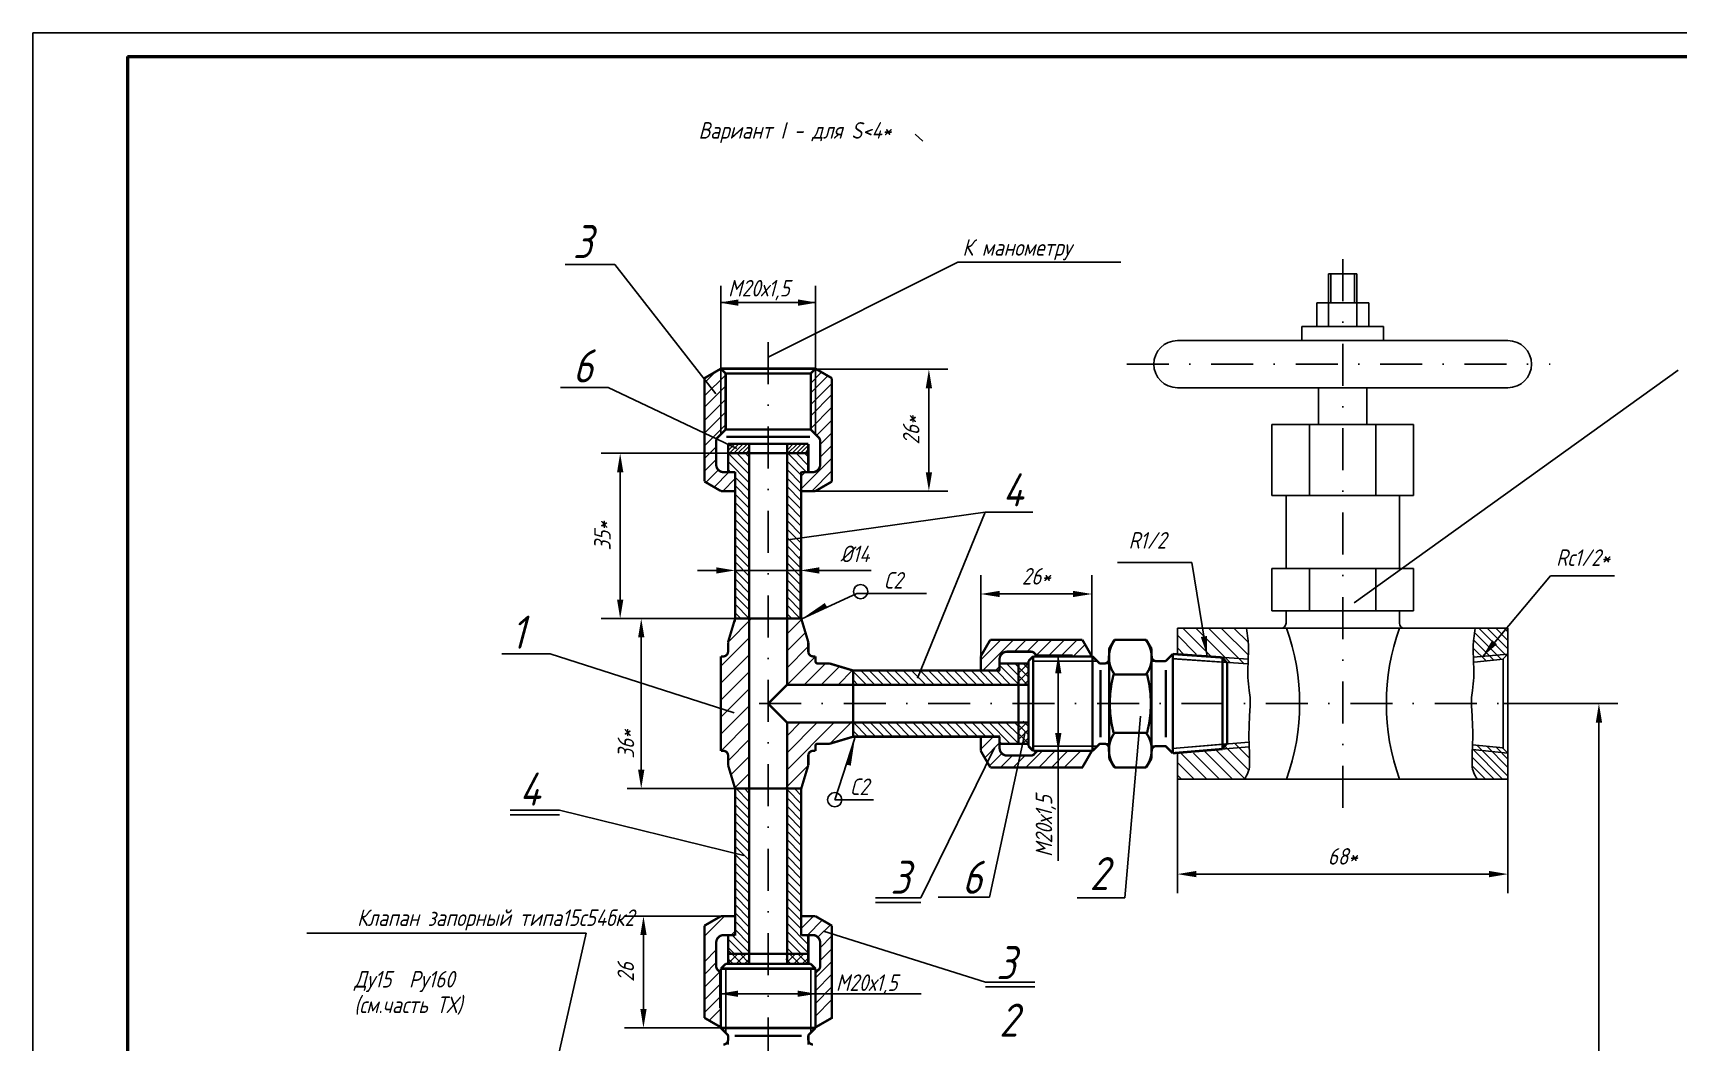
# Model space of a CAD drawing. Header units: inches. Extents: x 0 to 1932, y 0 to 841.
# Drawn here: x 0 to 348.4, y 627.3 to 841 of the extents above; entities that cross this region are included whole.
import ezdxf
from ezdxf.enums import TextEntityAlignment as Align

# ---------------------------------------------------------------- set-up
doc = ezdxf.new("R2010")
doc.units = ezdxf.units.IN
doc.header["$LTSCALE"] = 0.7
doc.header["$MEASUREMENT"] = 0
doc.linetypes.add('DASHDOT', pattern=[25.4, 12.7, -6.35, 0, -6.35])
doc.styles.add('ROMANC', font='romanc', dxfattribs={"width": 0.8, "oblique": 15, "height": 3.5})
doc.styles.get("Standard").update_dxf_attribs({"font": 'romand.shx', "width": 0.8, "oblique": 15, "height": 3.5})
doc.dimstyles.get("Standard").update_dxf_attribs({"dimtxt": 3.5, "dimasz": 4, "dimexe": 4, "dimexo": 0, "dimgap": 2, "dimtad": 1, "dimdec": 0, "dimdsep": 46, "dimtxsty": 'Standard', "dimcen": 0.09, "dimadec": 0, "dimazin": 0, "dimtfac": 1, "dimtdec": 0, "dimtmove": 0, "dimatfit": 3, "dimfxl": 0, "dimtolj": 1, "dimtzin": 0, "dimlwd": 25, "dimlwe": 25, "dimarcsym": 0})

# ---------------------------------------------------------------- blocks, each defined once
blk = doc.blocks.new('*X140')
at = {"color": 0}
for p, q in [((659.41, 734.85), (661.46, 736.89)), ((659.41, 736.65), (659.66, 736.89)), ((661.53, 734), (659.41, 736.12)), ((659.41, 733.05), (661.53, 735.17)), ((661.53, 735.79), (660.44, 736.89)), ((661.35, 732.39), (659.41, 734.32)), ((659.55, 732.39), (659.41, 732.52)), ((660.55, 732.39), (661.53, 733.38))]:
    blk.add_line(p, q, dxfattribs=at)
blk = doc.blocks.new('*D198')
at = {"color": 0, "lineweight": 25}
for p, q in [((165.93, 769.77), (193.72, 769.77)), ((189.72, 765.77), (189.72, 747.99)), ((165.69, 743.99), (193.72, 743.99))]:
    blk.add_line(p, q, dxfattribs=at)
for points in [[(189.05, 765.77), (190.39, 765.77), (189.72, 769.77)], [(189.05, 747.99), (190.39, 747.99), (189.72, 743.99)]]:
    blk.add_solid(points, dxfattribs=at)
at = {"layer": 'DEFPOINTS', "color": 0, "lineweight": 25}
for p in [(165.93, 769.77), (165.69, 743.99), (189.72, 743.99)]:
    blk.add_point(p, dxfattribs=at)
at = {"color": 0, "lineweight": 25, "insert": (185.97, 756.88), "char_height": 3.5, "attachment_point": 5, "rotation": 90}
blk.add_mtext('\\A1;26*', dxfattribs=at)
blk = doc.blocks.new('*D199')
at = {"color": 0, "lineweight": 25}
for p, q in [((147.19, 751.99), (120.35, 751.99)), ((124.35, 747.99), (124.35, 720.99)), ((148.69, 716.99), (120.35, 716.99))]:
    blk.add_line(p, q, dxfattribs=at)
for points in [[(123.69, 747.99), (125.02, 747.99), (124.35, 751.99)], [(123.69, 720.99), (125.02, 720.99), (124.35, 716.99)]]:
    blk.add_solid(points, dxfattribs=at)
at = {"layer": 'DEFPOINTS', "color": 0, "lineweight": 25}
for p in [(147.19, 751.99), (124.35, 716.99), (148.69, 716.99)]:
    blk.add_point(p, dxfattribs=at)
at = {"color": 0, "lineweight": 25, "insert": (120.6, 734.49), "char_height": 3.5, "attachment_point": 5, "rotation": 90}
blk.add_mtext('\\A1;35*', dxfattribs=at)
blk = doc.blocks.new('*D221')
at = {"color": 0, "lineweight": 25}
for p, q in [((200.69, 708.23), (200.69, 726.2)), ((224.24, 708.99), (224.24, 726.2)), ((204.69, 722.2), (220.24, 722.2))]:
    blk.add_line(p, q, dxfattribs=at)
for points in [[(204.69, 722.87), (204.69, 721.54), (200.69, 722.2)], [(220.24, 722.87), (220.24, 721.54), (224.24, 722.2)]]:
    blk.add_solid(points, dxfattribs=at)
at = {"layer": 'DEFPOINTS', "color": 0, "lineweight": 25}
for p in [(224.24, 722.2), (200.69, 708.23), (224.24, 708.99)]:
    blk.add_point(p, dxfattribs=at)
at = {"color": 0, "lineweight": 25, "insert": (212.46, 725.95), "char_height": 3.5, "attachment_point": 5}
blk.add_mtext('\\A1;26*', dxfattribs=at)
blk = doc.blocks.new('*D222')
at = {"color": 0, "lineweight": 25}
for p, q in [((242.34, 682.99), (242.34, 658.89)), ((312.34, 682.99), (312.34, 658.89)), ((246.34, 662.89), (308.34, 662.89))]:
    blk.add_line(p, q, dxfattribs=at)
for points in [[(246.34, 663.56), (246.34, 662.23), (242.34, 662.89)], [(308.34, 663.56), (308.34, 662.23), (312.34, 662.89)]]:
    blk.add_solid(points, dxfattribs=at)
at = {"layer": 'DEFPOINTS', "color": 0, "lineweight": 25}
for p in [(242.34, 682.99), (312.34, 682.99), (312.34, 662.89)]:
    blk.add_point(p, dxfattribs=at)
at = {"color": 0, "lineweight": 25, "insert": (277.34, 666.64), "char_height": 3.5, "attachment_point": 5}
blk.add_mtext('\\A1;68*', dxfattribs=at)
blk = doc.blocks.new('*D224')
at = {"color": 0, "lineweight": 25}
for p, q in [((145.69, 653.99), (125.28, 653.99)), ((129.28, 649.99), (129.28, 634.31)), ((145.69, 630.31), (125.28, 630.31))]:
    blk.add_line(p, q, dxfattribs=at)
for points in [[(128.62, 649.99), (129.95, 649.99), (129.28, 653.99)], [(128.62, 634.31), (129.95, 634.31), (129.28, 630.31)]]:
    blk.add_solid(points, dxfattribs=at)
at = {"layer": 'DEFPOINTS', "color": 0, "lineweight": 25}
for p in [(145.69, 653.99), (129.28, 630.31), (145.69, 630.31)]:
    blk.add_point(p, dxfattribs=at)
at = {"color": 0, "lineweight": 25, "insert": (125.53, 642.15), "char_height": 3.5, "attachment_point": 5, "rotation": 90}
blk.add_mtext('\\A1;26', dxfattribs=at)
blk = doc.blocks.new('*D265')
at = {"color": 0, "lineweight": 25}
for p, q in [((311.34, 698.99), (335.59, 698.99)), ((331.59, 694.99), (331.59, 151.34)), ((162.69, 147.34), (335.59, 147.34))]:
    blk.add_line(p, q, dxfattribs=at)
for points in [[(330.93, 694.99), (332.26, 694.99), (331.59, 698.99)], [(330.93, 151.34), (332.26, 151.34), (331.59, 147.34)]]:
    blk.add_solid(points, dxfattribs=at)
at = {"layer": 'DEFPOINTS', "color": 0, "lineweight": 25}
for p in [(311.34, 698.99), (162.69, 147.34), (331.59, 147.34)]:
    blk.add_point(p, dxfattribs=at)
at = {"color": 0, "lineweight": 25, "insert": (327.84, 423.17), "char_height": 3.5, "attachment_point": 5, "rotation": 90}
blk.add_mtext('\\A1;608*', dxfattribs=at)

msp = doc.modelspace()

# ---------------------------------------------------------------- hatches: boundary and pattern name
at = {"lineweight": 25}
h = msp.add_hatch(dxfattribs=at)
h.set_pattern_fill('ANSI31', color=256, scale=5, style=0)
h.set_pattern_definition([(45, (-1523.72034, -144.95737), (-0.44194174, 0.44194174), [])])
h.paths.add_polyline_path([(151.69, 753.99), (147.19, 753.99), (147.19, 751.99), (151.69, 751.99)])
h.paths.add_polyline_path([(164.19, 753.99), (159.69, 753.99), (159.69, 751.99), (164.19, 751.99)])
h = msp.add_hatch(dxfattribs=at)
h.set_pattern_fill('ANSI31', color=256, scale=10, angle=90, style=0)
h.set_pattern_definition([(135, (-1038.4371, -201.7328), (-0.8838835, -0.8838835), [])])
h.paths.add_polyline_path([(151.69, 680.99), (148.69, 680.99), (148.69, 649.99), (147.19, 649.99), (147.19, 646.77), (147.96, 645.99), (151.69, 645.99)])
h.paths.add_polyline_path([(162.69, 680.99), (159.69, 680.99), (159.69, 645.99), (164.19, 645.99), (164.19, 649.52), (163.72, 649.99), (162.69, 649.99)])

# ---------------------------------------------------------------- linework, layer by layer
for p, q in [((0, 841), (0, 0)), ((0, 841), (594, 841)), ((155.81, 772.41), (195.87, 792.43)), ((195.87, 792.43), (230.38, 792.43)), ((274.34, 790), (280.34, 790)), ((274.34, 790), (274.34, 778.86)), ((274.84, 790), (274.84, 783.86)), ((279.84, 790), (279.84, 783.86)), ((280.34, 790), (280.34, 778.86)), ((271.84, 783.86), (282.84, 783.86)), ((271.84, 783.86), (271.84, 778.86)), ((282.84, 783.86), (282.84, 778.86)), ((268.67, 778.86), (286.01, 778.86)), ((268.67, 775.86), (268.67, 778.86)), ((286.01, 775.86), (286.01, 778.86)), ((242.35, 775.86), (312.32, 775.86)), ((145.69, 757.15), (145.69, 763.96)), ((145.69, 757.18), (145.69, 763.96)), ((145.69, 756), (145.69, 763.96)), ((165.69, 757.18), (165.69, 763.96)), ((165.69, 756.04), (165.69, 763.96)), ((242.35, 765.86), (312.32, 765.86)), ((272.21, 758.08), (272.21, 765.86)), ((282.47, 758.08), (282.47, 765.86)), ((262.34, 758.08), (292.34, 758.08)), ((262.34, 743.08), (292.34, 743.08)), ((265.34, 737.63), (265.34, 743.08)), ((289.34, 737.63), (289.34, 743.08)), ((265.34, 740.67), (265.34, 727.63)), ((289.34, 740.67), (289.34, 727.63)), ((245.36, 728.87), (229.62, 728.87)), ((248.63, 708.99), (245.36, 728.87)), ((262.34, 727.63), (292.34, 727.63)), ((306.98, 708.98), (321.31, 726.03)), ((321.31, 726.03), (334.86, 726.03)), ((162.78, 716.94), (174.44, 722.32)), ((174.44, 722.32), (189.22, 722.32)), ((262.34, 718.63), (292.34, 718.63)), ((265.34, 715.99), (265.34, 718.63)), ((289.34, 715.99), (289.34, 718.63)), ((148.69, 716.99), (155.69, 716.99)), ((148.69, 716.99), (162.69, 716.99)), ((151.69, 716.99), (151.69, 698.99)), ((162.69, 716.99), (155.69, 716.99)), ((242.34, 714.99), (264.34, 714.99)), ((312.34, 714.99), (256.97, 714.99)), ((211.8, 709.01), (210.8, 708.01)), ((210.8, 708.01), (210.8, 690)), ((210.8, 708.01), (210.8, 690)), ((210.8, 708.01), (210.8, 690)), ((210.8, 708.01), (210.8, 690)), ((210.8, 708.01), (210.8, 690)), ((210.87, 708.01), (210.87, 690)), ((210.87, 708.01), (210.87, 690)), ((210.87, 708.01), (210.87, 690)), ((210.87, 708.01), (210.87, 690)), ((210.87, 708.01), (210.87, 690)), ((210.87, 708.01), (210.87, 690)), ((210.87, 708.01), (210.87, 690)), ((211.8, 707.99), (224.37, 707.99)), ((212.87, 707.99), (225.37, 707.99)), ((213.87, 708.99), (224.37, 708.99)), ((225.87, 707.49), (224.37, 708.99)), ((224.37, 708.99), (224.37, 689)), ((225.37, 707.99), (225.37, 707.95)), ((225.37, 707.99), (225.37, 707.95)), ((225.87, 707.49), (227.87, 707.49)), ((227.87, 710.59), (227.87, 698.99)), ((236.87, 698.99), (236.87, 710.59)), ((236.87, 707.99), (239.87, 707.99)), ((239.87, 707.99), (241.39, 709.52)), ((239.87, 707.99), (239.87, 707.94)), ((241.24, 708.51), (257.23, 707.38)), ((241.3, 708.5), (252.77, 707.69)), ((242.33, 709.43), (257.33, 708.37)), ((251.84, 708.76), (252.77, 707.69)), ((252.87, 707.58), (252.87, 690.6)), ((312.34, 709.49), (305.03, 708.8)), ((311.34, 708.39), (305.15, 707.8)), ((312.34, 709.49), (311.34, 708.49)), ((311.34, 708.49), (311.34, 689.44)), ((173.69, 705.99), (173.69, 698.99)), ((226.05, 705.62), (226.05, 692.16)), ((145.69, 688.99), (145.69, 698.99)), ((173.69, 691.99), (173.69, 698.99)), ((227.87, 687.4), (227.87, 698.99)), ((236.87, 698.99), (236.87, 687.4)), ((174.06, 691.7), (169.77, 678.65)), ((211.8, 689), (210.8, 690)), ((211.8, 689.99), (225.37, 689.99)), ((212.87, 689.99), (224.37, 689.99)), ((212.88, 689.99), (225.37, 689.99)), ((225.87, 690.49), (224.37, 688.99)), ((225.37, 689.99), (225.37, 690.04)), ((225.87, 690.49), (227.87, 690.49)), ((236.87, 689.99), (239.87, 689.99)), ((239.87, 689.99), (241.39, 688.47)), ((241.23, 689.48), (257.43, 690.84)), ((241.29, 689.49), (252.75, 690.45)), ((242.34, 688.57), (257.55, 689.85)), ((251.83, 689.37), (252.75, 690.45)), ((311.34, 689.6), (304.82, 690.25)), ((213.87, 688.99), (224.37, 688.99)), ((227.87, 689.21), (227.87, 689.49)), ((236.87, 687.4), (236.87, 689.21)), ((312.34, 688.49), (304.79, 689.25)), ((312.34, 688.49), (311.34, 689.49)), ((242.34, 682.99), (264.4, 682.99)), ((312.34, 682.99), (256.59, 682.99)), ((148.69, 680.99), (162.69, 680.99)), ((169.79, 678.62), (178.02, 678.62)), ((58, 650.39), (117.15, 650.39)), ((145.66, 642.87), (146.66, 643.87)), ((146.66, 643.87), (164.68, 643.87)), ((146.66, 643.87), (164.68, 643.87)), ((146.66, 643.87), (164.68, 643.87)), ((146.66, 643.87), (164.68, 643.87)), ((146.66, 643.87), (164.68, 643.87)), ((146.66, 643.81), (164.68, 643.81)), ((146.66, 643.81), (164.68, 643.81)), ((146.66, 643.81), (164.68, 643.81)), ((146.66, 643.81), (164.68, 643.81)), ((146.66, 643.81), (164.68, 643.81)), ((146.66, 643.81), (164.68, 643.81)), ((146.66, 643.81), (164.68, 643.81)), ((146.69, 642.87), (146.69, 630.31)), ((146.69, 641.81), (146.69, 629.31)), ((165.68, 642.87), (164.68, 643.87)), ((164.69, 642.87), (164.69, 629.31)), ((164.69, 641.81), (164.69, 630.31)), ((164.69, 641.8), (164.69, 629.31)), ((145.69, 640.81), (145.69, 630.31)), ((165.69, 640.81), (165.69, 630.31)), ((147.19, 628.81), (145.69, 630.31)), ((145.69, 630.31), (165.68, 630.31)), ((146.69, 629.31), (146.73, 629.31)), ((146.69, 629.31), (146.73, 629.31)), ((147.19, 628.81), (147.19, 626.81)), ((149.06, 628.63), (162.52, 628.63)), ((164.19, 628.81), (165.69, 630.31)), ((164.19, 628.81), (164.19, 626.81)), ((164.69, 629.31), (164.64, 629.31))]:
    msp.add_line(p, q)
at = {"lineweight": 50}
for q in [(20, 5), (589, 836)]:
    msp.add_line((20, 836), q, dxfattribs=at)
at = {"lineweight": 25}
for p, q in [((186.82, 819.56), (188.41, 818.06)), ((123.2, 791.99), (112.68, 791.99)), ((144.61, 764.57), (123.2, 791.99)), ((348.34, 769.56), (279.76, 720.31)), ((121.81, 765.91), (111.71, 765.91)), ((149.04, 753), (121.81, 765.91)), ((201.65, 739.56), (159.86, 733.7)), ((187.33, 704.36), (201.65, 739.56)), ((201.65, 739.56), (211.75, 739.56)), ((109.5, 709.55), (99.32, 709.55)), ((148.46, 697.06), (109.5, 709.55)), ((234.5, 696.36), (231.21, 657.87)), ((210.1, 693.03), (202.58, 658.01)), ((188.01, 657.87), (203.61, 689.66)), ((111.53, 676.42), (101.06, 676.42)), ((150.5, 666.83), (111.53, 676.42)), ((111.53, 675.42), (101.06, 675.42)), ((188.01, 657.87), (178.38, 657.87)), ((188.01, 656.87), (178.38, 656.87)), ((202.58, 658.01), (191.68, 658.01)), ((231.21, 657.87), (221.12, 657.87)), ((117.15, 650.39), (101.14, 580.12)), ((167.39, 650.78), (201.7, 640.03)), ((201.7, 640.03), (212.17, 640.03)), ((201.7, 639.03), (212.17, 639.03))]:
    msp.add_line(p, q, dxfattribs=at)
at = {"linetype": 'DASHDOT'}
for p, q in [((277.34, 793.07), (277.34, 674.15)), ((155.69, 775.54), (155.69, 65.33)), ((231.64, 770.86), (321.26, 770.86)), ((153.8, 698.99), (317.07, 698.99))]:
    msp.add_line(p, q, dxfattribs=at)
at = {"color": 0, "linetype": 'ByBlock'}
for p, q in [((145.69, 763.96), (145.69, 787.45)), ((165.69, 763.96), (165.69, 787.45)), ((145.69, 783.9), (165.69, 783.9)), ((145.69, 756), (145.69, 763.42)), ((148.69, 716.35), (148.69, 730.19)), ((162.49, 716.99), (162.49, 730.19)), ((144.69, 727.19), (140.69, 727.19)), ((148.69, 727.19), (162.49, 727.19)), ((166.49, 727.19), (170.49, 727.19)), ((170.49, 727.19), (177.52, 727.19)), ((148.69, 716.99), (125.81, 716.99)), ((128.81, 712.99), (128.81, 684.99)), ((212.48, 709.24), (220.12, 709.24)), ((217.12, 709.24), (217.12, 688.99)), ((212.7, 688.99), (220.12, 688.99)), ((217.12, 688.99), (217.12, 665.69)), ((148.69, 680.99), (125.81, 680.99)), ((145.43, 642.2), (145.43, 634.56)), ((165.69, 641.98), (165.69, 634.56)), ((145.43, 637.56), (165.69, 637.56)), ((165.69, 637.56), (188.05, 637.56))]:
    msp.add_line(p, q, dxfattribs=at)
at = {"color": 0}
for p, q in [((142.19, 766.9), (144.53, 769.24)), ((142.19, 764.13), (146.69, 768.63)), ((142.19, 767.62), (142.83, 768.26)), ((164.69, 766.86), (166.84, 769.01)), ((164.69, 764.78), (168.31, 768.4)), ((164.69, 762.3), (169.19, 766.8)), ((165.69, 769.56), (165.91, 769.78)), ((142.19, 761.75), (146.69, 766.25)), ((142.19, 758.97), (146.69, 763.47)), ((164.69, 759.92), (169.19, 764.42)), ((142.19, 756.28), (146.69, 760.78)), ((164.69, 757.23), (169.19, 761.73)), ((142.19, 753.59), (146.69, 758.09)), ((165.94, 755.79), (169.19, 759.03)), ((166.69, 753.84), (169.19, 756.34)), ((142.19, 750.89), (144.69, 753.39)), ((166.69, 751.14), (169.19, 753.64)), ((142.19, 748.2), (144.69, 750.7)), ((147.19, 750.26), (151.69, 745.76)), ((147.25, 751.99), (151.69, 747.55)), ((149.04, 751.99), (151.69, 749.35)), ((150.84, 751.99), (151.69, 751.15)), ((159.69, 750.33), (162.69, 747.33)), ((159.82, 751.99), (163.82, 747.99)), ((161.62, 751.99), (164.19, 749.42)), ((162.69, 744.45), (169.19, 750.95)), ((163.41, 751.99), (164.19, 751.22)), ((142.51, 745.83), (145.15, 748.47)), ((144.22, 744.84), (147.37, 747.99)), ((146.06, 743.99), (148.69, 746.62)), ((147.19, 748.46), (147.66, 747.99)), ((148.69, 746.96), (151.69, 743.96)), ((159.69, 748.53), (162.69, 745.53)), ((159.69, 746.74), (162.69, 743.74)), ((162.69, 747.14), (163.53, 747.99)), ((164.92, 743.99), (169.19, 748.26)), ((148.69, 745.17), (151.69, 742.17)), ((148.69, 743.37), (151.69, 740.37)), ((159.69, 744.94), (162.69, 741.94)), ((159.69, 743.15), (162.69, 740.15)), ((148.69, 741.57), (151.69, 738.57)), ((148.69, 739.78), (151.69, 736.78)), ((159.69, 741.35), (162.69, 738.35)), ((159.69, 739.55), (162.69, 736.55)), ((148.69, 737.98), (151.69, 734.98)), ((148.69, 736.19), (151.69, 733.19)), ((159.69, 737.76), (162.69, 734.76)), ((159.69, 735.96), (162.69, 732.96)), ((148.69, 734.39), (151.69, 731.39)), ((148.69, 732.59), (151.69, 729.59)), ((159.69, 734.17), (162.69, 731.17)), ((159.69, 732.37), (162.69, 729.37)), ((148.69, 730.8), (151.69, 727.8)), ((148.69, 729), (151.69, 726)), ((159.69, 730.57), (162.69, 727.57)), ((159.69, 728.78), (162.69, 725.78)), ((148.69, 727.21), (151.69, 724.21)), ((148.69, 725.41), (151.69, 722.41)), ((159.69, 726.98), (162.69, 723.98)), ((159.69, 725.19), (162.69, 722.19)), ((148.69, 723.61), (151.69, 720.61)), ((148.69, 721.82), (151.69, 718.82)), ((159.69, 723.39), (162.69, 720.39)), ((159.69, 721.59), (162.69, 718.59)), ((148.69, 720.02), (151.69, 717.02)), ((148.69, 718.23), (149.92, 716.99)), ((159.69, 719.8), (162.49, 716.99)), ((159.69, 718), (160.7, 716.99)), ((147.2, 712.02), (152.16, 716.99)), ((159.69, 713.74), (162.74, 716.8)), ((249.59, 708.92), (243.52, 714.99)), ((253.57, 707.64), (246.21, 714.99)), ((256.47, 707.43), (248.91, 714.99)), ((257.36, 709.23), (251.6, 714.99)), ((257.36, 711.93), (254.29, 714.99)), ((311.99, 709.14), (306.14, 714.99)), ((312.34, 710.59), (307.93, 714.99)), ((312.34, 712.38), (309.73, 714.99)), ((312.34, 714.18), (311.52, 714.99)), ((145.69, 706.92), (151.69, 712.92)), ((159.69, 710.15), (163.57, 714.03)), ((159.69, 706.55), (164.19, 711.05)), ((200.69, 708.23), (204.95, 712.49)), ((201.15, 705.99), (207.65, 712.49)), ((207.84, 709.99), (210.34, 712.49)), ((210.53, 709.99), (213.03, 712.49)), ((212.48, 709.24), (215.73, 712.49)), ((214.92, 708.99), (218.42, 712.49)), ((217.62, 708.99), (221.12, 712.49)), ((220.3, 708.99), (222.8, 711.49)), ((246.32, 709.49), (242.34, 713.48)), ((243.63, 709.49), (242.34, 710.78)), ((307.69, 708.05), (304.98, 710.76)), ((309.33, 708.2), (305.05, 712.49)), ((310.97, 708.36), (305.25, 714.08)), ((145.69, 703.33), (151.69, 709.33)), ((159.72, 702.99), (165.69, 708.96)), ((163.31, 702.99), (167.81, 707.49)), ((208.69, 704.92), (206.12, 707.49)), ((208.69, 706.72), (207.91, 707.49)), ((220.31, 708.99), (220.53, 709.21)), ((145.69, 699.74), (151.69, 705.74)), ((166.9, 702.99), (170.77, 706.87)), ((170.49, 702.99), (173.54, 706.04)), ((176.49, 702.99), (173.69, 705.8)), ((174.7, 702.99), (173.69, 704)), ((178.29, 702.99), (175.29, 705.99)), ((180.08, 702.99), (177.08, 705.99)), ((181.88, 702.99), (178.88, 705.99)), ((183.68, 702.99), (180.68, 705.99)), ((185.47, 702.99), (182.47, 705.99)), ((187.27, 702.99), (184.27, 705.99)), ((189.06, 702.99), (186.06, 705.99)), ((190.86, 702.99), (187.86, 705.99)), ((192.66, 702.99), (189.66, 705.99)), ((194.45, 702.99), (191.45, 705.99)), ((196.25, 702.99), (193.25, 705.99)), ((198.04, 702.99), (195.04, 705.99)), ((199.84, 702.99), (196.84, 705.99)), ((201.64, 702.99), (198.64, 705.99)), ((203.43, 702.99), (200.43, 705.99)), ((205.23, 702.99), (202.23, 705.99)), ((203.84, 705.99), (204.69, 706.84)), ((207.03, 702.99), (204.03, 705.99)), ((208.69, 703.13), (204.69, 707.13)), ((145.69, 696.15), (151.69, 702.15)), ((145.69, 692.55), (151.69, 698.55)), ((145.72, 688.99), (151.69, 694.96)), ((159.69, 685), (169.68, 694.99)), ((159.69, 692.19), (162.49, 694.99)), ((159.69, 688.59), (166.08, 694.99)), ((168.8, 690.53), (173.27, 694.99)), ((173.27, 694.99), (173.69, 695.41)), ((176.72, 691.99), (173.72, 694.99)), ((178.51, 691.99), (175.51, 694.99)), ((180.31, 691.99), (177.31, 694.99)), ((182.1, 691.99), (179.1, 694.99)), ((183.9, 691.99), (180.9, 694.99)), ((185.7, 691.99), (182.7, 694.99)), ((187.49, 691.99), (184.49, 694.99)), ((189.29, 691.99), (186.29, 694.99)), ((191.08, 691.99), (188.08, 694.99)), ((192.88, 691.99), (189.88, 694.99)), ((194.68, 691.99), (191.68, 694.99)), ((196.47, 691.99), (193.47, 694.99)), ((198.27, 691.99), (195.27, 694.99)), ((200.06, 691.99), (197.06, 694.99)), ((201.86, 691.99), (198.86, 694.99)), ((203.66, 691.99), (200.66, 694.99)), ((206.95, 690.49), (202.45, 694.99)), ((208.69, 690.55), (204.25, 694.99)), ((208.69, 692.35), (206.04, 694.99)), ((208.69, 694.15), (207.84, 694.99)), ((147.19, 686.87), (151.69, 691.37)), ((174.92, 691.99), (173.69, 693.23)), ((200.69, 689.37), (203.31, 691.99)), ((201.54, 687.53), (204.69, 690.67)), ((205.16, 690.49), (204.69, 690.96)), ((257.46, 684.89), (251.96, 690.38)), ((257.62, 687.42), (254.45, 690.59)), ((312.34, 683.64), (305.84, 690.15)), ((312.34, 685.44), (307.83, 689.95)), ((312.34, 687.24), (309.83, 689.75)), ((147.81, 683.9), (151.69, 687.78)), ((202.52, 685.82), (205.16, 688.46)), ((204.89, 685.49), (207.39, 687.99)), ((207.59, 685.49), (210.09, 687.99)), ((210.28, 685.49), (213.78, 688.99)), ((212.97, 685.49), (216.47, 688.99)), ((215.67, 685.49), (219.17, 688.99)), ((218.36, 685.49), (221.86, 688.99)), ((245.88, 682.99), (242.34, 686.54)), ((248.58, 682.99), (243.08, 688.49)), ((251.27, 682.99), (245.77, 688.49)), ((253.97, 682.99), (247.92, 689.04)), ((256.61, 683.04), (250.4, 689.25)), ((309.4, 682.99), (304.74, 687.65)), ((311.2, 682.99), (304.79, 689.4)), ((148.64, 681.14), (151.69, 684.19)), ((159.69, 681.41), (164.15, 685.87)), ((243.19, 682.99), (242.34, 683.84)), ((307.6, 682.99), (304.74, 685.85)), ((305.81, 682.99), (305.74, 683.06)), ((159.27, 680.99), (159.69, 681.41)), ((146.45, 653.99), (142.19, 649.73)), ((165.31, 653.99), (162.69, 651.37)), ((167.15, 653.14), (164, 649.99)), ((168.86, 652.15), (166.22, 649.52)), ((148.69, 650.84), (147.84, 649.99)), ((164.19, 649.52), (163.72, 649.99)), ((169.19, 649.79), (166.69, 647.29)), ((144.69, 646.84), (142.19, 644.34)), ((147.96, 645.99), (147.19, 646.77)), ((169.19, 647.09), (166.69, 644.59)), ((144.69, 644.15), (142.19, 641.65)), ((145.43, 642.2), (142.19, 638.95)), ((169.19, 644.4), (165.69, 640.9)), ((169.19, 641.7), (165.69, 638.2)), ((145.69, 639.76), (142.19, 636.26)), ((169.19, 639.01), (165.69, 635.51)), ((145.69, 637.06), (142.19, 633.56)), ((145.69, 634.38), (143.19, 631.88)), ((145.69, 634.37), (145.47, 634.15)), ((169.19, 636.32), (165.69, 632.82))]:
    msp.add_line(p, q, dxfattribs=at)
at = {"linetype": 'Continuous'}
for p, q in [((262.34, 758.08), (262.34, 743.08)), ((270.34, 758.08), (270.34, 743.08)), ((284.34, 758.08), (284.34, 743.08)), ((292.34, 758.08), (292.34, 743.08)), ((262.34, 727.63), (262.34, 718.63)), ((270.34, 727.63), (270.34, 718.63)), ((284.34, 727.63), (284.34, 718.63)), ((292.34, 727.63), (292.34, 718.63)), ((242.34, 714.99), (242.34, 709.49)), ((312.34, 714.99), (312.34, 682.99)), ((312.34, 714.99), (312.34, 682.99)), ((211.8, 709.01), (211.8, 688.99)), ((236.87, 710.59), (236.87, 698.99)), ((251.87, 708.76), (251.87, 698.99)), ((251.87, 708.73), (251.87, 689.37)), ((236.87, 687.4), (236.87, 698.99)), ((251.87, 689.37), (251.87, 698.99)), ((242.34, 688.49), (242.34, 682.99)), ((145.66, 642.87), (165.69, 642.87))]:
    msp.add_line(p, q, dxfattribs=at)
at = {"const_width": 0.5}
for points in [[(145.84, 770), (142.19, 767.89)], [(145.69, 769.91), (165.69, 769.91)], [(145.69, 769.91), (146.69, 768.91)], [(165.69, 769.91), (164.69, 768.91)], [(165.54, 770), (169.19, 767.89)], [(142.19, 746.02), (142.19, 767.89)], [(146.69, 768.91), (164.69, 768.91)], [(146.69, 757), (146.69, 768.91)], [(164.69, 757), (164.69, 768.91)], [(169.19, 746.01), (169.19, 767.89)], [(144.98, 755.3), (146.69, 757)], [(146.69, 757), (164.72, 757)], [(166.39, 755.33), (164.69, 757.04)], [(144.69, 749.59), (144.69, 754.62)], [(146.81, 755.45), (164.52, 755.45)], [(164.19, 753.99), (147.19, 753.99)], [(147.19, 747.99), (147.19, 753.99)], [(151.69, 716.99), (151.69, 753.99)], [(159.69, 716.99), (159.69, 753.99)], [(164.19, 747.99), (164.19, 753.99)], [(166.69, 749.59), (166.69, 754.62)], [(164.19, 751.99), (147.19, 751.99)], [(145.7, 743.99), (142.19, 746.02)], [(148.69, 747.99), (146.29, 747.99)], [(148.69, 747.99), (147.19, 747.99)], [(148.69, 716.99), (148.69, 748.11)], [(162.69, 716.99), (162.69, 748.11)], [(165.09, 747.99), (162.69, 747.99)], [(164.19, 747.99), (162.69, 747.99)], [(165.69, 743.99), (169.19, 746.01)], [(148.69, 743.99), (145.7, 743.99)], [(165.69, 743.99), (162.69, 743.99)], [(148.69, 716.99), (147.19, 711.99)], [(148.69, 716.99), (162.69, 716.99)], [(148.69, 716.99), (162.69, 716.99)], [(148.69, 716.99), (162.69, 716.99)], [(148.69, 716.99), (162.69, 716.99)], [(148.69, 716.99), (162.69, 716.99)], [(162.69, 716.99), (148.69, 716.99)], [(151.69, 680.99), (151.69, 716.99)], [(159.69, 716.99), (159.69, 702.99)], [(162.69, 716.99), (164.19, 711.99)], [(147.19, 711.99), (147.19, 709.99)], [(164.19, 711.99), (164.19, 709.99)], [(200.69, 708.99), (202.71, 712.49)], [(202.71, 712.49), (222.22, 712.49)], [(224.32, 708.84), (222.22, 712.49)], [(227.87, 710.59), (228.97, 712.49)], [(227.87, 698.99), (227.87, 710.59)], [(228.97, 712.49), (235.77, 712.49)], [(236.87, 710.59), (235.77, 712.49)], [(236.87, 710.59), (236.87, 698.99)], [(145.69, 708.99), (145.69, 688.99)], [(145.69, 708.99), (146.19, 708.99)], [(165.19, 708.99), (165.69, 708.99)], [(165.69, 708.99), (165.69, 707.99)], [(166.19, 707.49), (168.69, 707.49)], [(173.69, 705.99), (168.69, 707.49)], [(200.69, 708.99), (200.69, 705.99)], [(204.69, 708.39), (204.69, 705.99)], [(204.69, 707.49), (210.8, 707.49)], [(204.69, 707.49), (204.69, 705.99)], [(206.29, 709.99), (211.32, 709.99)], [(208.69, 707.49), (208.69, 690.49)], [(211.78, 708.99), (210.8, 708.01)], [(210.8, 708.01), (210.8, 690)], [(211.8, 708.99), (224.37, 708.99)], [(212.03, 709.7), (212.73, 708.99)], [(225.72, 707.64), (224.37, 708.99)], [(224.37, 708.99), (224.37, 698.99)], [(226.08, 707.49), (226.87, 707.49)], [(237.87, 707.99), (239.66, 707.99)], [(240.02, 708.14), (241.37, 709.49)], [(241.37, 709.5), (251.87, 708.76)], [(241.37, 709.49), (241.37, 698.99)], [(251.84, 708.76), (252.87, 707.58)], [(251.87, 708.76), (251.87, 699)], [(252.87, 707.58), (252.87, 690.6)], [(173.69, 705.99), (173.69, 691.99)], [(173.69, 705.99), (204.8, 705.99)], [(173.69, 705.99), (173.69, 691.99)], [(226.05, 706.11), (226.05, 698.99)], [(228.82, 705.18), (235.92, 705.18)], [(239.87, 706.11), (239.87, 698.99)], [(159.69, 702.99), (155.69, 698.99)], [(159.69, 702.99), (173.69, 702.99)], [(173.69, 702.99), (210.8, 702.99)], [(155.69, 698.99), (159.69, 694.99)], [(224.37, 688.99), (224.37, 698.99)], [(226.05, 691.88), (226.05, 698.99)], [(227.87, 698.99), (227.87, 687.4)], [(236.87, 687.4), (236.87, 698.99)], [(239.87, 691.88), (239.87, 698.99)], [(241.37, 688.49), (241.37, 698.99)], [(251.87, 689.37), (251.87, 698.98)], [(159.69, 680.99), (159.69, 694.99)], [(159.69, 694.99), (173.69, 694.99)], [(173.69, 694.99), (210.8, 694.99)], [(165.69, 688.99), (165.69, 689.99)], [(166.19, 690.49), (168.69, 690.49)], [(173.69, 691.99), (168.69, 690.49)], [(173.69, 691.99), (204.8, 691.99)], [(200.69, 691.99), (200.69, 689)], [(204.69, 691.99), (204.69, 690.49)], [(204.69, 691.99), (204.69, 689.59)], [(204.69, 690.49), (210.8, 690.49)], [(211.8, 689), (210.8, 690)], [(211.78, 688.99), (210.8, 689.97)], [(225.72, 690.35), (224.37, 688.99)], [(225.72, 690.35), (224.37, 688.99)], [(226.08, 690.49), (226.87, 690.49)], [(226.08, 690.49), (226.87, 690.49)], [(228.82, 692.81), (235.92, 692.81)], [(237.87, 689.99), (239.66, 689.99)], [(237.87, 689.99), (239.66, 689.99)], [(240.02, 689.85), (241.37, 688.49)], [(240.02, 689.85), (241.37, 688.49)], [(251.83, 689.37), (252.87, 690.6)], [(251.83, 689.37), (252.75, 690.45)], [(145.69, 688.99), (146.19, 688.99)], [(147.19, 685.99), (147.19, 687.99)], [(164.19, 685.99), (164.19, 687.99)], [(165.19, 688.99), (165.69, 688.99)], [(200.69, 689), (202.71, 685.49)], [(206.29, 687.99), (211.32, 687.99)], [(211.8, 688.99), (224.37, 688.99)], [(211.99, 688.29), (212.7, 688.99)], [(213.85, 688.99), (224.37, 688.99)], [(224.32, 689.14), (222.22, 685.49)], [(227.87, 687.4), (227.87, 689.49)], [(227.87, 687.4), (228.97, 685.49)], [(227.87, 687.4), (228.97, 685.49)], [(236.87, 687.4), (235.77, 685.49)], [(236.87, 687.4), (235.77, 685.49)], [(236.87, 689.21), (236.87, 687.4)], [(241.37, 688.49), (251.87, 689.37)], [(148.69, 680.99), (147.19, 685.99)], [(162.69, 680.99), (164.19, 685.99)], [(202.71, 685.49), (222.37, 685.49)], [(228.97, 685.49), (235.77, 685.49)], [(228.97, 685.49), (235.77, 685.49)], [(148.69, 680.99), (148.69, 649.87)], [(148.69, 680.99), (162.69, 680.99)], [(151.69, 680.99), (151.69, 643.87)], [(159.69, 680.99), (159.69, 643.87)], [(162.69, 680.99), (162.69, 649.87)], [(145.69, 653.99), (142.19, 651.97)], [(142.19, 651.97), (142.19, 632.46)], [(145.69, 653.99), (148.69, 653.99)], [(162.69, 653.99), (165.68, 653.99)], [(165.68, 653.99), (169.19, 651.97)], [(169.19, 651.97), (169.19, 632.31)], [(144.69, 648.39), (144.69, 643.36)], [(146.29, 649.99), (148.69, 649.99)], [(147.19, 649.99), (147.19, 643.87)], [(147.19, 649.99), (148.69, 649.99)], [(162.69, 649.99), (164.19, 649.99)], [(162.69, 649.99), (165.09, 649.99)], [(164.19, 649.99), (164.19, 643.87)], [(166.69, 648.39), (166.69, 643.36)], [(147.19, 645.99), (164.19, 645.99)], [(144.98, 642.65), (145.69, 641.95)], [(145.69, 642.9), (146.66, 643.87)], [(145.69, 642.87), (145.69, 630.31)], [(146.66, 643.87), (164.68, 643.87)], [(165.68, 642.87), (164.68, 643.87)], [(165.69, 642.9), (164.71, 643.87)], [(165.69, 642.87), (165.69, 630.31)], [(166.39, 642.69), (165.69, 641.98)], [(165.69, 640.83), (165.69, 630.31)], [(145.84, 630.36), (142.19, 632.46)], [(147.04, 628.95), (145.69, 630.31)], [(145.69, 630.31), (155.69, 630.31)], [(165.69, 630.31), (155.69, 630.31)], [(164.33, 628.95), (165.69, 630.31)], [(164.33, 628.95), (165.69, 630.31)], [(165.54, 630.36), (169.19, 632.46)], [(147.19, 628.6), (147.19, 627.81)], [(148.57, 628.63), (155.69, 628.63)], [(162.8, 628.63), (155.69, 628.63)], [(164.19, 628.6), (164.19, 627.81)], [(164.19, 628.6), (164.19, 627.81)]]:
    msp.add_lwpolyline(points, dxfattribs=at)
for points in [[(144.69, 754.62, -0.198912), (144.98, 755.33, -0.198912)], [(166.39, 755.33, -0.198912), (166.69, 754.62, -0.198912)], [(146.29, 747.99, -0.414214), (144.69, 749.59, -0.414214)], [(166.69, 749.59, -0.414214), (165.09, 747.99, -0.414214)], [(229.12, 712.49, 0.337742), (229.03, 705.18, 0.337742)], [(235.71, 705.18, 0.337742), (235.62, 712.49, 0.337742)], [(146.19, 708.99, 0.414214), (147.19, 709.99, 0.414214)], [(164.19, 709.99, 0.414214), (165.19, 708.99, 0.414214)], [(165.69, 707.99, 0.414214), (166.19, 707.49, 0.414214)], [(206.29, 709.99, 0.414214), (204.69, 708.39, 0.414214)], [(212.03, 709.7, 0.198912), (211.32, 709.99, 0.198912)], [(225.72, 707.64, 0.198912), (226.08, 707.49, 0.198912)], [(226.87, 707.49, 0.414214), (227.87, 708.49, 0.414214)], [(236.87, 708.99, 0.414214), (237.87, 707.99, 0.414214)], [(239.66, 707.99, 0.198912), (240.02, 708.14, 0.198912)], [(228.82, 705.18, 0.065251), (228.01, 698.99, 0.065251)], [(236.73, 698.99, 0.065251), (235.92, 705.18, 0.065251)], [(228.82, 692.81, -0.065251), (228.01, 698.99, -0.065251)], [(236.73, 698.99, -0.065251), (235.92, 692.81, -0.065251)], [(166.19, 690.49, 0.414214), (165.69, 689.99, 0.414214)], [(204.69, 689.59, 0.414214), (206.29, 687.99, 0.414214)], [(225.72, 690.35, -0.198912), (226.08, 690.49, -0.198912)], [(226.08, 690.49, 0.198912), (225.72, 690.35, 0.198912)], [(226.87, 690.49, -0.414214), (227.87, 689.49, -0.414214)], [(227.87, 689.49, 0.414214), (226.87, 690.49, 0.414214)], [(229.12, 685.49, -0.337742), (229.03, 692.81, -0.337742)], [(235.71, 692.81, -0.337742), (235.62, 685.49, -0.337742)], [(236.87, 688.99, -0.414214), (237.87, 689.99, -0.414214)], [(237.87, 689.99, 0.414214), (236.87, 688.99, 0.414214)], [(239.66, 689.99, -0.198912), (240.02, 689.85, -0.198912)], [(240.02, 689.85, 0.198912), (239.66, 689.99, 0.198912)], [(147.19, 687.99, 0.414214), (146.19, 688.99, 0.414214)], [(165.19, 688.99, 0.414214), (164.19, 687.99, 0.414214)], [(211.32, 687.99, 0.198912), (212.03, 688.29, 0.198912)], [(144.69, 648.39, -0.414214), (146.29, 649.99, -0.414214)], [(165.09, 649.99, -0.414214), (166.69, 648.39, -0.414214)], [(144.98, 642.65, -0.198912), (144.69, 643.36, -0.198912)], [(166.69, 643.36, -0.198912), (166.39, 642.65, -0.198912)], [(147.19, 627.81, -0.414214), (146.19, 626.81, -0.414214)], [(147.04, 628.95, -0.198912), (147.19, 628.6, -0.198912)], [(164.33, 628.95, 0.198912), (164.19, 628.6, 0.198912)], [(164.19, 628.6, -0.198912), (164.33, 628.95, -0.198912)], [(164.19, 627.81, 0.414214), (165.19, 626.81, 0.414214)], [(165.19, 626.81, -0.414214), (164.19, 627.81, -0.414214)]]:
    msp.add_lwpolyline(points, format="xyb", dxfattribs=at)
for points, format in [([(162.78, 716.94, 0, 1, 0), (167.92, 719.85, 1, 1, 0)], "xyseb"), ([(256.97, 714.99, -0.010158), (257.28, 712.75, -0.030036), (257.38, 711.14, -0.013798), (257.27, 706.79, 0.026226), (257.27, 704.5, 0.02831), (257.56, 701.8, -0.037565), (257.74, 699.76, -0.018986), (257.69, 697.75, 0.008915), (257.5, 693.47, 0.019358), (257.54, 690.08, -0.01613), (257.62, 686, -0.103314), (257.25, 684.32, -0.018147), (256.59, 682.99)], "xyb"), ([(305.4, 714.99, 0.010158), (305.08, 712.75, 0.030036), (304.98, 711.14, 0.013798), (305.09, 706.79, -0.026226), (305.1, 704.5, -0.02831), (304.8, 701.8, 0.037565), (304.62, 699.76, 0.018986), (304.67, 697.75, -0.008915), (304.86, 693.47, -0.019358), (304.82, 690.08, 0.01613), (304.74, 686, 0.103314), (305.11, 684.32, 0.018147), (305.78, 682.99)], "xyb"), ([(174.06, 691.7, 0, 1, 0), (172.69, 685.96, 1, 1, 0)], "xyseb")]:
    msp.add_lwpolyline(points, format=format)
at = {"linetype": 'Continuous', "const_width": 0.5}
for points in [[(211.8, 708.99), (211.8, 699)], [(211.8, 688.99), (211.8, 698.98)], [(145.69, 642.87), (155.68, 642.87)], [(165.69, 642.87), (155.7, 642.87)]]:
    msp.add_lwpolyline(points, dxfattribs=at)
for centre in [(175.26, 722.7), (169.77, 678.65)]:
    msp.add_circle(centre, 1.5)
for centre, radius, start, end in [((242.35, 770.86), 5, 90, 270), ((312.32, 770.86), 5, 270, 90), ((264.34, 715.99), 1, 270, 0), ((220.83, 698.99), 47.39, 340.267, 19.733), ((333.97, 698.99), 47.39, 160.267, 199.733), ((290.34, 715.99), 1, 180, 270), ((230.87, 689.21), 6.03, 321.9873, 0)]:
    msp.add_arc(centre, radius, start, end)
at = {"color": 0, "linetype": 'ByBlock'}
for points in [[(149.35, 784.56), (149.35, 783.23), (145.35, 783.9)], [(162.02, 784.56), (162.02, 783.23), (166.02, 783.9)], [(144.69, 727.85), (144.69, 726.52), (148.69, 727.19)], [(166.49, 727.85), (166.49, 726.52), (162.49, 727.19)], [(128.14, 712.99), (129.48, 712.99), (128.81, 716.99)], [(216.45, 705.38), (217.78, 705.38), (217.12, 709.38)], [(216.45, 692.77), (217.78, 692.77), (217.12, 688.77)], [(128.14, 684.99), (129.48, 684.99), (128.81, 680.99)], [(149.3, 638.23), (149.3, 636.9), (145.3, 637.56)], [(161.91, 638.23), (161.91, 636.9), (165.91, 637.56)]]:
    msp.add_solid(points, dxfattribs=at)
for points in [[(248.62, 713.32), (247.3, 713.1), (248.61, 709.27)], [(310.02, 711.56), (309, 712.42), (306.94, 708.93)]]:
    msp.add_solid(points)
at = {"layer": 'DEFPOINTS', "color": 0, "linetype": 'ByBlock'}
for p in [(277.34, 790), (165.69, 776.47), (145.69, 769.91), (155.69, 769.91), (165.69, 769.91), (237.35, 770.86), (317.32, 770.86), (145.69, 760.42), (145.69, 756), (165.94, 755.79), (162.49, 727.19), (148.69, 716.99), (148.69, 716.99), (148.69, 716.99), (148.69, 716.99), (148.69, 716.99), (148.69, 716.35), (151.69, 716.99), (151.69, 716.99), (159.69, 716.99), (159.69, 716.99), (162.49, 716.99), (162.69, 716.99), (162.69, 716.99), (162.69, 716.99), (162.69, 716.99), (147.2, 712.02), (147.2, 712.02), (164.19, 711.99), (164.55, 709.22), (165.69, 708.96), (165.87, 707.6), (166.19, 707.99), (168.69, 707.49), (210.8, 708.01), (210.8, 708.01), (212.48, 709.24), (227.87, 708.15), (236.87, 708.15), (251.77, 707.76), (252.77, 707.69), (252.77, 707.69), (173.69, 705.99), (173.69, 702.99), (145.69, 698.99), (211.6, 698.99), (211.6, 698.99), (173.69, 694.99), (210.8, 694.2), (211.6, 694.99), (168.8, 690.53), (173.69, 691.99), (210.8, 689.97), (210.8, 689.97), (210.82, 689.99), (227.87, 689.84), (236.87, 689.84), (251.75, 690.37), (252.75, 690.45), (252.75, 690.45), (164.4, 688.61), (165.19, 687.99), (165.69, 688.99), (212.7, 688.99), (217.12, 688.99), (147.19, 685.99), (242.34, 682.99), (312.34, 682.99), (128.81, 680.99), (148.69, 680.99), (166.44, 680.99), (145.43, 642.2), (146.66, 643.87), (146.66, 643.87), (155.69, 643.08), (155.69, 643.08), (159.69, 643.08), (160.48, 643.87), (164.69, 643.86), (164.71, 643.87), (164.71, 643.87), (165.69, 641.98), (165.69, 637.56)]:
    msp.add_point(p, dxfattribs=at)

# ---------------------------------------------------------------- block references
for p in [(-450.73, -29.4), (-450.73, -41.63)]:
    msp.add_blockref('*X140', p)
at = {"xscale": -1, "rotation": 90}
for p in [(884.08, 1305.41), (896.3, 1305.41)]:
    msp.add_blockref('*X140', p, dxfattribs=at)

# ---------------------------------------------------------------- texts
at = {"color": 0, "linetype": 'ByBlock', "style": 'ROMANC', "oblique": 15, "width": 0.8}
msp.add_text('%%C14', height=3.5, dxfattribs=at).set_placement((174.06, 730.69), align=Align.MIDDLE_CENTER)
msp.add_text('36*', height=3.5, rotation=90, dxfattribs=at).set_placement((125.57, 690.41), align=Align.MIDDLE_CENTER)
at = {"lineweight": 25, "char_height": 3.5, "attachment_point": 1}
for s, insert, width in [('Вариант I - для S<4*', (140.95, 822.11), 62.4197), ('К манометру', (196.82, 797.32), 44.6012), ('М20х1,5', (147.2, 788.69), 35.6639), ('R1/2', (232.01, 735.31), 32.719), ('Rс1/2*', (322.53, 731.65), 32.719), ('С2', (180.21, 726.84), 15.4142), ('С2', (173.05, 683.13), 15.4142), ('Клапан запорный типа15с54бк2', (68.64, 655.41), 70.9958), ('Ду15  Ру160', (68.03, 642.38), 41.1648), ('М20х1,5', (170.02, 641.66), 35.6639), ('(см.часть ТХ)', (68.03, 636.97), 43.7185)]:
    msp.add_mtext(s, dxfattribs=dict(at, insert=insert, width=width))
at = {"lineweight": 35, "char_height": 7, "width": 25.8231, "attachment_point": 1}
for s, insert in [('3', (114.33, 800.31)), ('6', (114.33, 773.99)), ('4', (205.3, 747.75)), ('1', (101.25, 717.62)), ('4', (103, 684.39)), ('3', (181.57, 665.73)), ('6', (196.74, 665.73)), ('2', (223.77, 666.5)), ('3', (203.97, 647.65)), ('2', (204.61, 635.48))]:
    msp.add_mtext(s, dxfattribs=dict(at, insert=insert))
at = {"lineweight": 25, "insert": (212.33, 666.52), "char_height": 3.5, "width": 34.3225, "attachment_point": 1, "rotation": 90}
msp.add_mtext('М20х1,5', dxfattribs=at)

# ---------------------------------------------------------------- dimensions: what is measured, and where the dimension line sits
at = {"lineweight": 25}
for base, p1, p2, text, picture, middle in [((189.72, 743.99), (165.93, 769.77), (165.69, 743.99), '26*', '*D198', (185.97, 756.88)), ((124.35, 716.99), (147.19, 751.99), (148.69, 716.99), '35*', '*D199', (120.6, 734.49)), ((331.59, 147.34), (311.34, 698.99), (162.69, 147.34), '608*', '*D265', (327.84, 423.17)), ((129.28, 630.31), (145.69, 653.99), (145.69, 630.31), '26', '*D224', (125.53, 642.15))]:
    dim = msp.add_linear_dim(base=base, p1=p1, p2=p2, angle=90, text=text, dimstyle='Standard', dxfattribs=at)
    dim.commit()
    dim.dimension.update_dxf_attribs({"geometry": picture, "text_midpoint": middle})
for base, p1, p2, text, picture, middle in [((224.24, 722.2), (200.69, 708.23), (224.24, 708.99), '26*', '*D221', (212.46, 725.95)), ((312.34, 662.89), (242.34, 682.99), (312.34, 682.99), '68*', '*D222', (277.34, 666.64))]:
    dim = msp.add_linear_dim(base=base, p1=p1, p2=p2, text=text, dimstyle='Standard', dxfattribs=at)
    dim.commit()
    dim.dimension.update_dxf_attribs({"geometry": picture, "text_midpoint": middle})

doc.saveas('drawing.dxf')
